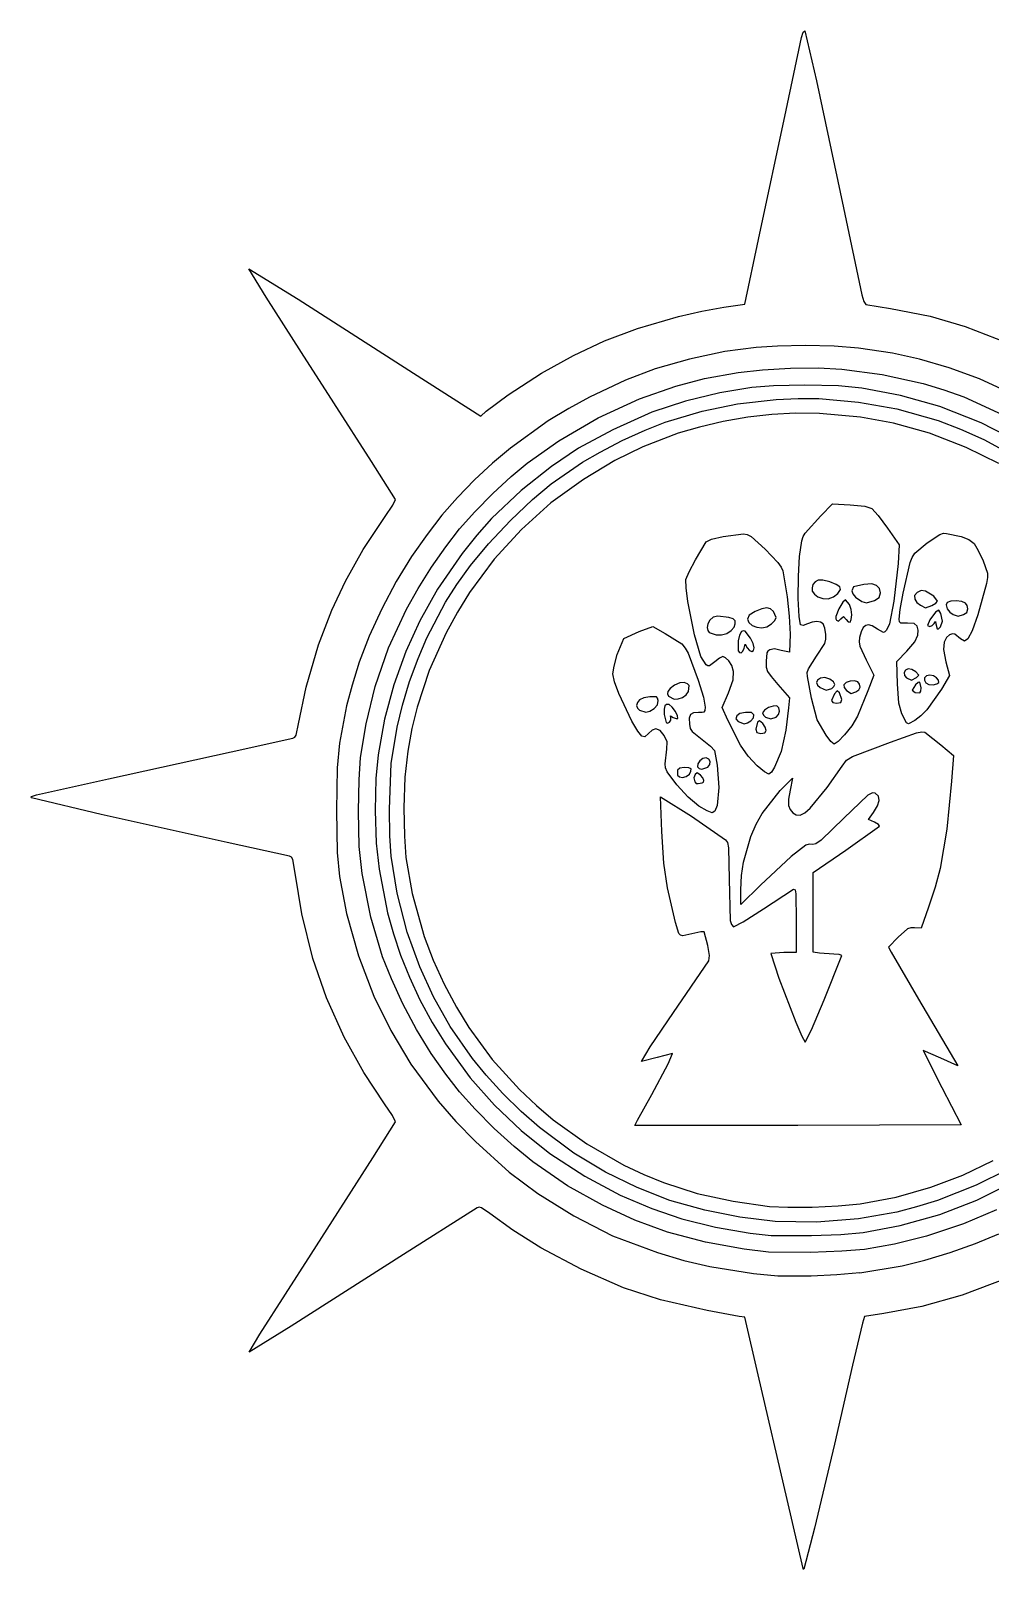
# Model space of a CAD drawing. Extents: x 321 to 564, y 119 to 361.
# Drawn here: x 320.6 to 471.6, y 118.8 to 361 of the extents above; entities that cross this region are included whole.
import ezdxf

# ---------------------------------------------------------------- set-up
doc = ezdxf.new("R2010")
doc.units = 0

msp = doc.modelspace()

# ---------------------------------------------------------------- linework, layer by layer
at = {"layer": 'Calque 1'}
for p, q in [((442.153366, 360.730797), (442.37676, 360.951)), ((442.37676, 360.951), (444.21228, 353.05826)), ((439.4449, 348.42807), (441.89599, 359.89267)), ((441.89599, 359.89267), (442.153366, 360.730797)), ((444.21228, 353.05826), (448.46192, 333.08226)), ((435.1309, 328.07257), (439.4449, 348.42807)), ((448.46192, 333.08226), (451.38321, 319.37186)), ((432.9864, 317.90357), (435.1309, 328.07257)), ((357.61799, 319.04286), (354.91456, 323.49333)), ((354.91456, 323.49333), (362.64795, 318.71889)), ((363.21384, 310.32799), (357.61799, 319.04286)), ((362.64795, 318.71889), (380.84185, 307.07029)), ((426.216375, 316.812046), (429.67911, 317.43068)), ((429.67911, 317.43068), (432.9864, 317.90357)), ((451.38321, 319.37186), (451.69028, 318.353136)), ((451.69028, 318.353136), (451.99609, 317.88003)), ((451.99609, 317.88003), (455.88821, 317.23591)), ((455.88821, 317.23591), (462.10592, 316.00389)), ((416.05307, 314.10441), (422.53536, 315.98876)), ((422.53536, 315.98876), (426.216375, 316.812046)), ((462.10592, 316.00389), (467.64682, 314.38018)), ((410.89369, 312.12316), (416.05307, 314.10441)), ((467.64682, 314.38018), (474.13872, 311.90423)), ((368.29456, 302.39049), (363.21384, 310.32799)), ((405.9989, 309.86362), (410.89369, 312.12316)), ((429.81134, 310.44678), (424.25509, 309.28524)), ((434.76857, 311.1064), (429.81134, 310.44678)), ((438.085081, 311.306608), (434.76857, 311.1064)), ((442.44149, 311.39298), (438.085081, 311.306608)), ((447.028955, 311.283458), (442.44149, 311.39298)), ((450.84572, 311.00046), (447.028955, 311.283458)), ((456.22197, 310.20173), (450.84572, 311.00046)), ((460.4553, 309.25898), (456.22197, 310.20173)), ((400.97182, 307.07739), (405.9989, 309.86362)), ((418.83113, 307.73159), (414.20093, 305.9737)), ((424.25509, 309.28524), (418.83113, 307.73159)), ((431.92798, 307.17836), (435.75617, 307.597728)), ((435.75617, 307.597728), (440.13006, 307.86234)), ((440.13006, 307.86234), (444.502305, 307.889699)), ((444.502305, 307.889699), (448.19985, 307.69751)), ((448.19985, 307.69751), (454.54985, 306.85959)), ((465.13322, 307.89868), (460.4553, 309.25898)), ((469.89572, 306.16457), (465.13322, 307.89868)), ((380.84185, 307.07029), (391.40365, 300.29731)), ((395.72355, 303.64501), (400.97182, 307.07739)), ((414.20093, 305.9737), (408.51238, 303.30475)), ((422.09673, 305.01931), (426.63631, 306.22305)), ((426.63631, 306.22305), (431.92798, 307.17836)), ((442.37904, 305.15259), (437.472869, 305.049188)), ((447.690169, 305.054906), (442.37904, 305.15259)), ((454.54985, 306.85959), (461.00666, 305.41605)), ((461.00666, 305.41605), (464.300389, 304.417793)), ((475.45654, 303.60042), (469.89572, 306.16457)), ((392.26239, 301.05129), (395.72355, 303.64501)), ((408.51238, 303.30475), (405.24395, 301.505585)), ((409.88681, 300.00441), (416.40819, 303.03628)), ((416.40819, 303.03628), (422.09673, 305.01931)), ((429.01758, 303.95076), (423.62783, 302.63383)), ((434.04467, 304.81209), (429.01758, 303.95076)), ((431.79576, 302.22421), (437.88117, 302.92947)), ((437.472869, 305.049188), (434.04467, 304.81209)), ((437.88117, 302.92947), (441.336465, 303.084938)), ((441.336465, 303.084938), (444.62805, 303.04866)), ((444.62805, 303.04866), (450.84576, 302.49104)), ((451.37487, 304.68867), (447.690169, 305.054906)), ((457.43216, 303.54624), (451.37487, 304.68867)), ((463.63926, 301.80865), (457.43216, 303.54624)), ((464.300389, 304.417793), (467.42509, 303.31647)), ((467.42509, 303.31647), (474.1546, 300.25157)), ((374.21838, 293.17626), (368.29456, 302.39049)), ((391.40365, 300.29731), (392.26239, 301.05129)), ((405.24395, 301.505585), (402.03009, 299.54103)), ((418.33616, 300.89708), (412.19661, 298.15987)), ((423.62783, 302.63383), (418.33616, 300.89708)), ((420.40488, 299.34064), (426.22571, 301.05171)), ((426.22571, 301.05171), (431.79576, 302.22421)), ((437.21976, 300.56498), (433.437866, 300.110529)), ((440.945821, 300.738257), (437.21976, 300.56498)), ((444.7057, 300.70404), (440.945821, 300.738257)), ((451.14083, 300.13696), (444.7057, 300.70404)), ((450.84576, 302.49104), (456.88281, 301.43735)), ((456.88281, 301.43735), (463.36511, 299.58325)), ((470.14968, 299.23952), (463.63926, 301.80865)), ((402.03009, 299.54103), (396.07697, 295.25259)), ((403.6691, 296.41382), (409.88681, 300.00441)), ((412.19661, 298.15987), (406.77265, 295.22565)), ((413.6718, 296.44669), (417.286751, 298.097924)), ((417.286751, 298.097924), (420.40488, 299.34064)), ((425.82726, 298.573621), (422.45757, 297.60065)), ((429.54684, 299.44991), (425.82726, 298.573621)), ((433.437866, 300.110529), (429.54684, 299.44991)), ((456.35488, 299.18758), (451.14083, 300.13696)), ((462.01636, 297.60439), (456.35488, 299.18758)), ((463.36511, 299.58325), (466.916561, 298.21885)), ((466.916561, 298.21885), (470.55721, 296.60284)), ((475.98112, 296.24873), (470.14968, 299.23952)), ((398.72277, 292.9006), (403.6691, 296.41382)), ((410.193488, 294.648205), (413.6718, 296.44669)), ((416.90132, 295.46898), (412.48121, 293.31261)), ((422.45757, 297.60065), (416.90132, 295.46898)), ((467.80795, 295.37898), (462.01636, 297.60439)), ((470.55721, 296.60284), (476.4629, 293.44109)), ((377.98164, 287.19785), (374.21838, 293.17626)), ((396.07697, 295.25259), (393.271004, 292.8713)), ((402.50908, 289.6525), (407.40387, 293.05147)), ((406.77265, 295.22565), (402.55925, 292.37762)), ((407.40387, 293.05147), (410.193488, 294.648205)), ((412.48121, 293.31261), (407.58642, 290.32876)), ((472.90926, 292.81611), (467.80795, 295.37898)), ((393.271004, 292.8713), (390.42594, 290.24401)), ((393.33057, 288.10571), (396.211121, 290.770444)), ((396.211121, 290.770444), (398.72277, 292.9006)), ((402.55925, 292.37762), (397.7767, 288.61237)), ((390.42594, 290.24401), (387.732533, 287.460806)), ((397.7767, 288.61237), (393.10401, 284.16232)), ((399.544319, 287.151165), (402.50908, 289.6525)), ((407.58642, 290.32876), (402.45784, 286.6228)), ((376.35121, 284.50582), (377.555893, 286.268437)), ((377.555893, 286.268437), (377.98164, 287.19785)), ((387.732533, 287.460806), (385.29117, 284.70467)), ((390.492619, 285.216523), (393.33057, 288.10571)), ((396.06118, 283.86989), (399.544319, 287.151165)), ((402.45784, 286.6228), (397.81467, 282.43368)), ((444.92396, 284.59251), (446.7447, 286.50594)), ((446.7447, 286.50594), (449.52283, 286.35259)), ((449.52283, 286.35259), (451.818429, 286.129379)), ((451.818429, 286.129379), (452.96241, 285.73945)), ((372.90747, 279.31658), (376.35121, 284.50582)), ((385.29117, 284.70467), (382.958184, 281.671545)), ((388.08336, 282.54674), (390.492619, 285.216523)), ((393.10401, 284.16232), (390.81002, 281.560089)), ((392.609071, 280.202849), (396.06118, 283.86989)), ((442.476, 281.85964), (444.92396, 284.59251)), ((452.96241, 285.73945), (453.959175, 284.644153)), ((453.959175, 284.644153), (455.42679, 282.65646)), ((382.958184, 281.671545), (380.52535, 278.22238)), ((385.913053, 279.746803), (388.08336, 282.54674)), ((390.81002, 281.560089), (388.48429, 278.65539)), ((397.81467, 282.43368), (393.49734, 277.76729)), ((426.87226, 280.48735), (427.71524, 280.929182)), ((427.71524, 280.929182), (429.53793, 281.34724)), ((429.53793, 281.34724), (432.76832, 281.75306)), ((432.76832, 281.75306), (433.325618, 281.668717)), ((433.325618, 281.668717), (433.953371, 281.326437)), ((433.953371, 281.326437), (436.17361, 279.33257)), ((441.916156, 280.648578), (442.151518, 281.332312)), ((442.151518, 281.332312), (442.476, 281.85964)), ((455.42679, 282.65646), (457.22972, 280.03326)), ((461.67621, 280.33078), (463.65279, 281.657587)), ((463.65279, 281.657587), (464.222465, 281.853392)), ((464.222465, 281.853392), (464.72106, 281.8406)), ((464.72106, 281.8406), (466.9853, 281.33806)), ((466.9853, 281.33806), (468.232226, 280.88728)), ((370.13517, 274.31946), (372.90747, 279.31658)), ((383.64961, 276.5447), (385.913053, 279.746803)), ((388.48429, 278.65539), (384.6157, 273.07703)), ((389.79417, 276.80595), (392.609071, 280.202849)), ((425.18022, 277.67239), (426.87226, 280.48735)), ((436.17361, 279.33257), (438.166595, 277.242789)), ((441.56524, 278.22268), (441.916156, 280.648578)), ((457.22972, 280.03326), (457.06332, 277.12284)), ((459.29694, 278.067374), (459.716066, 278.710559)), ((459.716066, 278.710559), (461.67621, 280.33078)), ((468.232226, 280.88728), (469.03603, 280.2415)), ((469.03603, 280.2415), (469.699724, 279.138573)), ((469.699724, 279.138573), (470.45914, 277.52242)), ((380.52535, 278.22238), (378.106489, 274.262008)), ((381.533728, 273.158109), (383.64961, 276.5447)), ((387.647503, 273.776954), (389.79417, 276.80595)), ((393.49734, 277.76729), (389.62621, 272.53965)), ((424.180971, 275.788392), (425.18022, 277.67239)), ((438.166595, 277.242789), (438.67239, 276.531378)), ((438.67239, 276.531378), (438.91872, 275.95913)), ((441.390145, 275.109203), (441.56524, 278.22268)), ((457.06332, 277.12284), (456.38736, 271.16972)), ((457.85256, 272.44632), (458.99439, 277.23871)), ((458.99439, 277.23871), (459.29694, 278.067374)), ((470.45914, 277.52242), (471.126448, 275.596621)), ((367.99563, 269.766), (370.13517, 274.31946)), ((378.106489, 274.262008), (375.8153, 269.97903)), ((385.87729, 271.02635), (387.647503, 273.776954)), ((423.67922, 274.57407), (424.180971, 275.788392)), ((423.707725, 273.253516), (423.67922, 274.57407)), ((438.91872, 275.95913), (439.62143, 271.83119)), ((441.36736, 271.58012), (441.390145, 275.109203)), ((443.68706, 273.78761), (443.538546, 273.266663)), ((444.041154, 274.205608), (443.68706, 273.78761)), ((444.50075, 274.47857), (444.041154, 274.205608)), ((445.259483, 274.471864), (444.50075, 274.47857)), ((446.33275, 274.21741), (445.259483, 274.471864)), ((447.335663, 273.80861), (446.33275, 274.21741)), ((447.92522, 273.43083), (447.335663, 273.80861)), ((451.70636, 273.80926), (450.05271, 273.41909)), ((452.925579, 273.906051), (451.70636, 273.80926)), ((453.69002, 273.65482), (452.925579, 273.906051)), ((454.138605, 273.170519), (453.69002, 273.65482)), ((470.99067, 273.95055), (469.63906, 269.03272)), ((471.137546, 274.882412), (470.99067, 273.95055)), ((471.126448, 275.596621), (471.137546, 274.882412)), ((379.71819, 269.91464), (381.533728, 273.158109)), ((384.6157, 273.07703), (381.80581, 268.04995)), ((389.62621, 272.53965), (387.726932, 269.457605)), ((423.98337, 271.11412), (423.707725, 273.253516)), ((439.62143, 271.83119), (439.953251, 268.799229)), ((441.50852, 268.737741), (441.36736, 271.58012)), ((443.538546, 273.266663), (443.57322, 272.74612)), ((443.57322, 272.74612), (443.898224, 272.261704)), ((443.898224, 272.261704), (444.44777, 271.82759)), ((444.44777, 271.82759), (445.216876, 271.573695)), ((445.216876, 271.573695), (446.08325, 271.55515)), ((446.08325, 271.55515), (446.921618, 271.837264)), ((446.921618, 271.837264), (447.61486, 272.37806)), ((447.61486, 272.37806), (448.027586, 273.002046)), ((447.61486, 272.37806), (447.61486, 272.37806)), ((448.027586, 273.002046), (447.92522, 273.43083)), ((448.79128, 271.37059), (448.35926, 271.036157)), ((449.45278, 270.61963), (448.79128, 271.37059)), ((450.05271, 273.41909), (449.78741, 272.78769)), ((449.78741, 272.78769), (449.962284, 272.298474)), ((449.962284, 272.298474), (450.38273, 271.77865)), ((450.38273, 271.77865), (451.37491, 271.09196)), ((452.11102, 270.92599), (453.36779, 271.28848)), ((453.36779, 271.28848), (454.111778, 271.750878)), ((453.36779, 271.28848), (453.36779, 271.28848)), ((454.111778, 271.750878), (454.28533, 272.473)), ((454.28533, 272.473), (454.138605, 273.170519)), ((457.386286, 269.858297), (457.85256, 272.44632)), ((460.08113, 272.52555), (459.681289, 272.03624)), ((459.681289, 272.03624), (459.69382, 271.48291)), ((459.69382, 271.48291), (460.032214, 270.960162)), ((460.688724, 272.841304), (460.08113, 272.52555)), ((461.40233, 272.72685), (460.688724, 272.841304)), ((462.71664, 271.93955), (461.40233, 272.72685)), ((463.28113, 271.14587), (462.71664, 271.93955)), ((365.88372, 264.31207), (367.99563, 269.766)), ((375.8153, 269.97903), (373.870011, 265.659088)), ((376.90522, 263.81559), (379.71819, 269.91464)), ((382.93554, 265.42195), (385.87729, 271.02635)), ((387.726932, 269.457605), (385.93933, 266.2066)), ((425.04067, 265.87806), (423.98337, 271.11412)), ((433.645489, 268.943567), (433.38325, 268.34731)), ((434.58095, 269.52949), (433.645489, 268.943567)), ((435.614645, 269.94045), (434.58095, 269.52949)), ((436.41803, 270.11138), (435.614645, 269.94045)), ((436.991799, 269.941789), (436.41803, 270.11138)), ((437.46929, 269.52334), (436.991799, 269.941789)), ((437.88116, 268.58466), (437.46929, 269.52334)), ((439.953251, 268.799229), (440.10559, 265.96814)), ((447.76917, 269.97943), (447.294008, 268.731347)), ((448.35926, 271.036157), (447.76917, 269.97943)), ((449.684805, 269.880364), (449.45278, 270.61963)), ((449.78351, 269.00249), (449.684805, 269.880364)), ((449.713865, 268.268019), (449.78351, 269.00246)), ((449.78351, 269.00246), (449.78351, 269.00249)), ((451.37491, 271.09196), (452.11102, 270.92599)), ((456.38736, 271.16972), (455.74112, 267.59784)), ((457.24237, 268.34528), (457.386286, 269.858297)), ((460.032214, 270.960162), (460.58732, 270.51774)), ((460.58732, 270.51774), (461.3714, 270.12194)), ((461.3714, 270.12194), (462.36359, 270.49472)), ((462.98273, 269.41929), (462.06342, 268.20688)), ((462.36359, 270.49472), (463.011604, 270.844137)), ((462.36359, 270.49472), (462.36359, 270.49472)), ((463.49605, 269.758992), (462.98273, 269.41929)), ((463.011604, 270.844137), (463.28113, 271.14587)), ((463.80357, 269.203), (463.49605, 269.758992)), ((464.07488, 268.02802), (463.80357, 269.203)), ((464.81371, 270.95601), (464.646401, 270.572446)), ((464.646401, 270.572446), (464.82071, 269.9785)), ((465.3513, 271.155935), (464.81371, 270.95601)), ((464.82071, 269.9785), (465.213859, 269.430294)), ((465.213859, 269.430294), (465.72634, 269.06205)), ((466.22093, 271.21381), (465.3513, 271.155935)), ((465.72634, 269.06205), (466.50502, 268.8052)), ((467.107351, 271.095845), (466.22093, 271.21381)), ((466.50502, 268.8052), (467.36491, 269.04646)), ((467.68532, 270.87309), (467.107351, 271.095845)), ((467.36491, 269.04646), (467.36495, 269.04646)), ((467.36495, 269.04646), (467.880004, 269.395526)), ((467.938376, 270.476361), (467.68532, 270.87309)), ((467.880004, 269.395526), (468.04363, 269.94011)), ((468.04363, 269.94011), (467.938376, 270.476361)), ((469.63906, 269.03272), (468.72892, 266.502341)), ((381.80581, 268.04995), (379.59121, 263.23216)), ((413.90772, 265.27925), (416.34418, 266.38431)), ((416.34418, 266.38431), (418.47543, 267.16213)), ((418.47543, 267.16213), (420.43925, 266.08977)), ((427.154236, 267.612694), (427.03325, 267.02541)), ((427.03325, 267.02541), (427.123615, 266.555013)), ((427.123615, 266.555013), (427.34088, 266.24831)), ((427.44512, 268.20042), (427.154236, 267.612694)), ((427.969141, 268.646979), (427.44512, 268.20042)), ((428.73497, 268.78846), (427.969141, 268.646979)), ((430.4625, 268.61855), (428.73497, 268.78846)), ((430.11729, 266.09386), (430.802397, 266.545809)), ((431.105007, 268.387775), (430.4625, 268.61855)), ((430.802397, 266.545809), (431.27692, 267.08799)), ((431.45677, 268.07153), (431.105007, 268.387775)), ((431.27692, 267.08799), (431.463633, 267.627059)), ((431.27692, 267.08799), (431.27692, 267.08799)), ((431.463633, 267.627059), (431.45677, 268.07153)), ((432.728351, 266.50804), (432.4129, 266.37042)), ((433.02809, 266.45822), (432.728351, 266.50804)), ((433.87813, 265.34888), (433.02809, 266.45822)), ((433.38325, 268.34731), (433.573065, 267.800652)), ((433.573065, 267.800652), (434.11085, 267.35229)), ((434.11085, 267.35229), (434.865965, 267.070404)), ((434.865965, 267.070404), (435.65972, 266.94697)), ((435.65972, 266.94697), (436.44894, 267.110595)), ((436.44894, 267.110595), (437.18107, 267.5852)), ((437.18107, 267.5852), (437.675509, 268.14643)), ((437.18107, 267.5852), (437.18107, 267.5852)), ((437.675509, 268.14643), (437.88116, 268.58466)), ((441.7386, 267.47028), (441.50852, 268.737741)), ((442.13728, 267.345179), (441.7386, 267.47028)), ((442.79693, 267.58847), (442.13728, 267.345179)), ((443.546921, 267.873599), (442.79693, 267.58847)), ((444.26491, 267.99309), (443.546921, 267.873599)), ((444.856439, 267.873101), (444.26491, 267.99309)), ((445.30237, 267.58233), (444.856439, 267.873101)), ((445.566078, 266.923735), (445.30237, 267.58233)), ((445.71943, 265.91942), (445.566078, 266.923735)), ((447.294008, 268.731347), (447.277427, 268.390443)), ((447.277427, 268.390443), (447.39405, 268.17013)), ((447.39405, 268.17013), (447.721305, 268.039196)), ((447.721305, 268.039196), (448.0884, 268.38005)), ((448.0884, 268.38005), (448.474351, 268.753301)), ((448.474351, 268.753301), (448.88245, 268.30945)), ((448.88245, 268.30945), (449.24583, 267.93876)), ((449.24583, 267.93876), (449.54093, 267.87356)), ((449.54093, 267.87356), (449.713865, 268.268019)), ((451.5834, 267.00253), (451.249485, 266.349011)), ((451.993158, 267.329538), (451.5834, 267.00253)), ((452.41283, 267.46555), (451.993158, 267.329538)), ((453.010173, 267.264442), (452.41283, 267.46555)), ((453.84708, 266.78093), (453.010173, 267.264442)), ((454.765978, 266.260316), (453.84708, 266.78093)), ((455.22952, 266.5825), (454.997682, 266.324238)), ((455.74112, 267.59784), (455.22952, 266.5825)), ((457.317018, 267.928319), (457.24237, 268.34528)), ((457.490124, 267.715176), (457.317018, 267.928319)), ((458.56485, 267.68379), (457.490124, 267.715176)), ((459.618711, 267.652222), (458.56485, 267.68379)), ((460.08392, 267.24243), (459.618711, 267.652222)), ((460.235409, 266.611034), (460.08392, 267.24243)), ((460.20335, 265.83353), (460.235409, 266.611034)), ((462.06342, 268.20688), (461.69363, 267.34636)), ((461.69363, 267.34636), (462.07736, 267.20093)), ((462.07736, 267.20093), (462.427589, 267.336943)), ((462.427589, 267.336943), (462.73077, 267.66395)), ((462.73077, 267.66395), (462.958896, 267.965862)), ((462.958896, 267.965862), (463.0085, 267.57575)), ((463.0085, 267.57575), (463.20772, 266.83335)), ((463.20772, 266.83335), (463.442028, 266.834105)), ((463.442028, 266.834105), (463.73689, 267.10441)), ((463.73689, 267.10441), (464.07488, 268.02801)), ((464.07488, 268.02801), (464.07488, 268.02802)), ((468.72892, 266.502341), (468.04621, 265.21889)), ((363.92878, 257.61878), (365.88372, 264.31207)), ((373.870011, 265.659088), (372.291, 261.58906)), ((381.540782, 262.130119), (382.93554, 265.42195)), ((385.93933, 266.2066), (383.26304, 260.23527)), ((412.88311, 262.75499), (413.90772, 265.27925)), ((420.43925, 266.08977), (423.02148, 264.45554)), ((423.02148, 264.45554), (423.575767, 263.786694)), ((426.03422, 262.43848), (425.04067, 265.87806)), ((427.34088, 266.24831), (428.46536, 265.88218)), ((428.46536, 265.88218), (429.287054, 265.856031)), ((429.287054, 265.856031), (430.11729, 266.09386)), ((431.91145, 264.93359), (431.89865, 263.34573)), ((432.130863, 265.836527), (431.91145, 264.93359)), ((432.4129, 266.37042), (432.130863, 265.836527)), ((432.863, 263.78099), (433.0188, 264.42283)), ((433.0188, 264.42283), (433.34263, 263.82752)), ((434.274965, 264.519984), (433.87813, 265.34888)), ((434.44059, 263.82752), (434.274965, 264.519984)), ((440.10559, 265.96814), (439.9875, 263.13558)), ((444.2365, 262.48971), (445.542936, 264.525951)), ((445.542936, 264.525951), (445.719004, 265.179477)), ((445.719004, 265.179477), (445.71943, 265.91942)), ((451.01217, 265.42799), (450.964098, 264.7644)), ((450.964098, 264.7644), (451.080775, 264.093322)), ((451.249485, 266.349011), (451.01217, 265.42799)), ((451.080775, 264.093322), (452.04929, 261.91183)), ((454.997682, 266.324238), (454.765978, 266.260316)), ((458.45053, 263.32173), (459.686228, 264.766101)), ((459.686228, 264.766101), (460.20335, 265.83353)), ((464.34853, 264.71487), (464.214515, 263.567506)), ((464.709744, 265.43308), (464.34853, 264.71487)), ((465.15987, 265.8923), (464.709744, 265.43308)), ((465.618037, 266.03234), (465.15987, 265.8923)), ((465.99858, 265.9832), (465.618037, 266.03234)), ((466.91638, 265.26599), (465.99858, 265.9832)), ((467.501436, 264.870766), (466.91638, 265.26599)), ((468.04621, 265.21889), (467.501436, 264.870766)), ((372.291, 261.58906), (371.163471, 257.962835)), ((374.80053, 257.74565), (376.90522, 263.81559)), ((379.59121, 263.23216), (377.72998, 258.01241)), ((380.20901, 258.50156), (381.540782, 262.130119)), ((412.376526, 260.954924), (412.88311, 262.75499)), ((423.575767, 263.786694), (424.04001, 262.96763)), ((424.04001, 262.96763), (425.61668, 258.73841)), ((426.85705, 261.15174), (426.03422, 262.43848)), ((428.23016, 261.61476), (427.379719, 260.997521)), ((428.993067, 262.19651), (428.23016, 261.61476)), ((429.50987, 262.43848), (428.993067, 262.19651)), ((429.926455, 262.251817), (429.50987, 262.43848)), ((430.4484, 261.80303), (429.926455, 262.251817)), ((430.91213, 261.040166), (430.4484, 261.80303)), ((431.89865, 263.34573), (432.108024, 263.079259)), ((432.108024, 263.079259), (432.38393, 263.03136)), ((432.38393, 263.03136), (432.65802, 263.296024)), ((432.65802, 263.296024), (432.86302, 263.78097)), ((432.86302, 263.78097), (432.863, 263.78099)), ((433.34263, 263.82752), (433.685173, 263.407083)), ((433.685173, 263.407083), (434.05401, 263.23221)), ((434.05401, 263.23221), (434.332204, 263.399789)), ((434.332204, 263.399789), (434.44059, 263.82752)), ((436.397979, 263.02797), (436.29366, 261.71307)), ((436.29366, 261.71307), (436.324782, 260.798045)), ((436.58167, 263.323952), (436.397979, 263.02797)), ((436.90042, 263.52003), (436.58167, 263.323952)), ((437.631777, 263.645927), (436.90042, 263.52003)), ((438.67602, 263.39378), (437.631777, 263.645927)), ((439.9875, 263.13558), (438.67602, 263.39378)), ((442.957724, 260.506224), (444.2365, 262.48971)), ((452.04929, 261.91183), (453.25494, 259.50721)), ((456.86052, 261.69148), (458.45053, 263.32173)), ((456.99549, 258.16235), (456.86052, 261.69148)), ((464.214515, 263.567506), (464.60667, 261.63445)), ((464.60667, 261.63445), (465.1627, 259.45667)), ((383.26304, 260.23527), (381.38663, 254.47991)), ((412.16821, 259.71228), (412.376526, 260.954924)), ((412.452594, 258.454372), (412.16821, 259.71228)), ((427.116375, 260.991337), (426.85705, 261.15174)), ((427.379719, 260.997521), (427.116375, 260.991337)), ((431.18878, 260.09839), (430.91213, 261.040166)), ((431.107314, 258.78003), (431.18878, 260.09839)), ((436.324782, 260.798045), (436.531384, 260.107967)), ((436.531384, 260.107967), (437.083321, 259.309519)), ((437.083321, 259.309519), (438.15045, 258.06938)), ((442.792195, 259.916926), (442.957724, 260.506224)), ((442.82098, 259.32397), (442.792195, 259.916926)), ((443.45084, 255.91515), (442.82098, 259.32397)), ((445.523855, 259.165247), (444.85595, 259.03032)), ((446.31116, 258.88556), (445.523855, 259.165247)), ((453.25494, 259.50721), (452.33904, 257.06225)), ((458.259406, 260.32685), (458.02954, 259.94238)), ((458.02954, 259.94238), (458.100482, 259.478714)), ((458.100482, 259.478714), (458.40814, 259.08248)), ((458.67498, 260.53273), (458.259406, 260.32685)), ((459.24991, 260.42923), (458.67498, 260.53273)), ((459.18009, 258.73426), (459.98942, 259.13131)), ((459.86291, 260.06989), (459.24991, 260.42923)), ((460.350309, 259.547485), (459.86291, 260.06989)), ((459.98942, 259.13131), (460.350309, 259.547485)), ((459.98942, 259.13131), (459.98942, 259.13131)), ((461.25885, 259.12777), (461.249439, 258.725535)), ((461.558517, 259.410439), (461.25885, 259.12777)), ((462.06331, 259.52801), (461.558517, 259.410439)), ((462.64858, 259.402409), (462.06331, 259.52801)), ((463.14175, 259.10043), (462.64858, 259.402409)), ((465.1627, 259.45667), (463.89119, 257.3437)), ((362.70774, 251.85738), (363.92878, 257.61878)), ((371.163471, 257.962835), (370.30364, 254.7099)), ((373.3645, 251.85508), (374.80053, 257.74565)), ((377.72998, 258.01241), (376.26473, 252.58845)), ((379.101955, 254.798014), (380.20901, 258.50156)), ((413.12997, 256.61763), (412.452594, 258.454372)), ((420.83729, 256.97561), (420.806821, 256.57335)), ((421.219199, 257.440646), (420.83729, 256.97561)), ((421.90836, 257.96182), (421.219199, 257.440646)), ((422.742482, 258.336241), (421.90836, 257.96182)), ((423.44042, 258.36633), (422.742482, 258.336241)), ((423.91841, 258.157884), (423.44042, 258.36633)), ((423.73136, 256.446334), (424.10177, 256.96221)), ((424.19123, 257.87668), (423.91841, 258.157884)), ((424.10173, 256.96221), (424.19123, 257.87668)), ((424.10177, 256.96221), (424.10173, 256.96221)), ((425.61668, 258.73841), (426.466229, 256.053567)), ((429.41454, 254.44819), (430.37337, 256.7387)), ((430.37337, 256.7387), (431.107314, 258.78003)), ((438.15045, 258.06938), (440.00724, 255.95619)), ((444.41469, 258.715428), (444.23116, 258.3581)), ((444.23116, 258.3581), (444.403897, 257.963408)), ((444.403897, 257.963408), (444.8192, 257.55868)), ((444.85595, 259.03032), (444.41469, 258.715428)), ((444.8192, 257.55868), (445.76264, 257.1468)), ((445.76264, 257.1468), (446.62981, 257.42069)), ((446.897644, 258.470421), (446.31116, 258.88556)), ((446.62981, 257.42069), (446.991246, 257.725979)), ((446.62981, 257.42069), (446.62981, 257.42069)), ((447.14158, 258.07536), (446.897644, 258.470421)), ((446.991246, 257.725979), (447.14158, 258.07536)), ((447.477831, 257.065384), (447.05105, 256.59697)), ((447.8448, 256.73756), (447.477831, 257.065384)), ((448.19991, 255.68512), (447.8448, 256.73756)), ((448.888351, 258.351512), (448.53479, 258.00669)), ((448.53479, 258.00669), (448.58381, 257.57315)), ((448.58381, 257.57315), (448.97885, 257.10559)), ((449.51579, 258.60047), (448.888351, 258.351512)), ((448.97885, 257.10559), (449.66721, 256.61764)), ((450.221459, 258.647026), (449.51579, 258.60047)), ((449.66721, 256.61764), (450.43165, 256.87567)), ((450.72429, 258.46073), (450.221459, 258.647026)), ((450.43165, 256.87567), (450.92108, 257.202101)), ((450.43165, 256.87567), (450.43165, 256.87567)), ((452.33904, 257.06225), (450.69425, 253.07785)), ((450.99693, 258.086604), (450.72429, 258.46073)), ((450.92108, 257.202101), (451.11033, 257.63702)), ((451.11033, 257.63702), (450.99693, 258.086604)), ((457.213948, 255.102909), (456.99549, 258.16235)), ((458.40814, 259.08248), (459.18009, 258.73426)), ((459.81877, 257.97735), (459.31238, 257.13685)), ((459.31238, 257.13685), (459.7754, 256.80163)), ((459.7754, 256.80163), (460.50301, 256.74503)), ((460.225448, 258.369665), (459.81877, 257.97735)), ((460.49216, 258.4357), (460.225448, 258.369665)), ((460.71337, 257.53855), (460.49216, 258.4357)), ((460.50301, 256.74503), (460.673943, 257.00401)), ((460.673943, 257.00401), (460.71337, 257.5386)), ((460.71337, 257.5386), (460.71337, 257.53855)), ((461.249439, 258.725535), (461.44306, 258.32051)), ((461.44306, 258.32051), (461.90704, 258.047548)), ((463.89119, 257.3437), (461.61983, 254.08894)), ((461.90704, 258.047548), (462.57676, 257.99315)), ((462.57676, 257.99315), (463.167757, 258.137531)), ((463.414852, 258.710311), (463.14175, 259.10043)), ((463.167757, 258.137531), (463.47101, 258.37282)), ((463.47101, 258.37282), (463.414852, 258.710311)), ((463.47101, 258.37282), (463.47101, 258.37282)), ((370.30364, 254.7099), (369.16352, 248.81237)), ((378.24747, 251.32591), (379.101955, 254.798014)), ((381.38663, 254.47991), (380.577469, 251.144117)), ((415.20243, 252.26961), (413.12997, 256.61763)), ((416.056782, 255.195042), (415.92077, 254.73768)), ((415.92077, 254.73768), (416.056782, 254.322986)), ((416.38379, 255.62761), (416.056782, 255.195042)), ((416.056782, 254.322986), (416.38379, 253.99299)), ((417.060542, 255.946825), (416.38379, 255.62761)), ((418.03743, 256.13164), (417.060542, 255.946825)), ((418.010757, 253.874195), (418.67782, 254.26707)), ((419.063226, 256.104014), (418.03743, 256.13164)), ((418.67782, 254.26707), (419.206736, 254.858555)), ((418.67782, 254.26707), (418.67782, 254.26707)), ((419.235163, 255.906127), (419.063226, 256.104014)), ((419.206736, 254.858555), (419.30882, 255.52384)), ((419.30882, 255.52384), (419.235163, 255.906127)), ((420.36446, 254.70834), (420.247274, 254.164959)), ((420.654294, 254.899047), (420.36446, 254.70834)), ((421.0298, 254.88052), (420.654294, 254.899047)), ((420.806821, 256.57335), (420.96254, 256.2031)), ((420.96254, 256.2031), (421.827, 255.75999)), ((421.503964, 254.493819), (421.0298, 254.88052)), ((422.03101, 253.79931), (421.503964, 254.493819)), ((421.827, 255.75999), (422.451614, 255.797647)), ((422.451614, 255.797647), (423.14435, 256.02255)), ((423.14435, 256.02255), (423.73136, 256.446334)), ((426.466229, 256.053567), (426.71481, 254.50508)), ((426.71481, 254.50508), (426.650751, 253.984439)), ((430.29587, 252.41445), (429.41454, 254.44819)), ((436.66649, 254.41051), (436.029457, 253.992747)), ((437.427167, 254.666835), (436.66649, 254.41051)), ((437.98941, 254.67911), (437.427167, 254.666835)), ((438.286682, 254.371024), (437.98941, 254.67911)), ((438.41033, 253.85713), (438.286682, 254.371024)), ((439.85333, 254.36869), (439.43061, 250.84292)), ((440.00724, 255.95619), (439.85333, 254.36869)), ((444.36319, 252.47557), (443.45084, 255.91515)), ((447.05105, 256.59697), (446.61241, 255.54453)), ((446.61241, 255.54453), (446.801745, 255.219991)), ((446.801745, 255.219991), (447.40616, 255.11833)), ((447.40616, 255.11833), (448.041134, 255.231707)), ((448.041134, 255.231707), (448.19991, 255.68512)), ((448.19991, 255.68512), (448.19991, 255.68512)), ((457.67947, 253.43333), (457.213948, 255.102909)), ((362.340526, 250.093472), (362.70774, 251.85738)), ((372.49027, 246.56341), (373.3645, 251.85508)), ((376.26473, 252.58845), (375.26875, 246.96028)), ((416.121569, 250.707491), (415.20243, 252.26961)), ((416.38379, 253.99299), (417.40644, 253.71526)), ((417.40644, 253.71526), (418.010757, 253.874195)), ((420.247274, 254.164959), (420.28686, 253.33555)), ((420.28686, 253.33555), (420.58423, 252.06593)), ((420.58423, 252.06593), (420.792064, 251.984891)), ((420.792064, 251.984891), (421.088, 252.12613)), ((421.088, 252.12613), (421.295044, 252.454328)), ((421.29064, 252.82671), (421.261748, 253.097262)), ((421.261748, 253.097262), (421.69121, 252.88351)), ((421.29067, 252.82664), (421.29064, 252.82671)), ((421.295044, 252.454328), (421.29067, 252.82664)), ((421.69121, 252.88351), (422.134788, 252.689762)), ((422.378585, 253.102752), (422.03101, 253.79931)), ((422.134788, 252.689762), (422.42121, 252.7111)), ((422.42121, 252.7111), (422.378585, 253.102752)), ((424.40297, 253.32905), (424.189332, 252.740477)), ((424.189332, 252.740477), (424.2338, 251.79138)), ((424.899075, 253.613376), (424.40297, 253.32905)), ((425.69014, 253.65738), (424.899075, 253.613376)), ((426.223206, 253.630726), (425.69014, 253.65738)), ((426.515146, 253.716366), (426.223206, 253.630726)), ((426.650751, 253.984439), (426.515146, 253.716366)), ((432.27879, 248.49454), (430.29587, 252.41445)), ((431.6904, 253.09642), (431.560294, 252.637377)), ((431.560294, 252.637377), (431.91246, 252.23652)), ((432.189557, 253.472974), (431.6904, 253.09642)), ((431.91246, 252.23652), (432.87534, 251.85515)), ((433.08188, 253.65641), (432.189557, 253.472974)), ((432.87534, 251.85515), (433.369656, 251.998486)), ((433.985296, 253.624356), (433.08188, 253.65641)), ((433.369656, 251.998486), (433.92722, 252.3431)), ((433.92722, 252.3431), (434.333319, 252.822317)), ((433.92722, 252.3431), (433.92722, 252.3431)), ((434.35583, 253.28448), (433.985296, 253.624356)), ((434.333319, 252.822317), (434.35583, 253.28448)), ((434.98017, 252.11973), (434.71021, 251.03935)), ((435.29249, 252.332776), (434.98017, 252.11973)), ((435.76987, 251.89198), (435.29249, 252.332776)), ((436.029457, 253.992747), (435.7645, 253.59237)), ((435.7645, 253.59237), (435.900512, 253.239115)), ((436.139799, 251.31696), (435.76987, 251.89198)), ((435.900512, 253.239115), (436.22752, 252.93467)), ((436.22752, 252.93467), (437.03866, 252.65694)), ((437.03866, 252.65694), (437.89856, 252.92279)), ((437.89856, 252.92279), (438.265497, 253.306076)), ((437.89856, 252.92279), (437.89856, 252.92279)), ((438.265497, 253.306076), (438.41033, 253.85713)), ((445.74413, 250.0692), (444.36319, 252.47557)), ((450.69425, 253.07785), (449.795785, 251.5708)), ((458.41766, 252.04426), (457.67947, 253.43333)), ((458.72994, 251.85512), (458.41766, 252.04428)), ((458.41766, 252.04428), (458.41766, 252.04426)), ((459.73652, 252.40113), (458.72994, 251.85512)), ((460.654171, 253.122155), (459.73652, 252.40113)), ((461.61983, 254.08894), (460.654171, 253.122155)), ((352.15617, 247.4771), (361.8328, 249.59918)), ((361.8328, 249.59918), (362.126001, 249.743823)), ((362.126001, 249.743823), (362.340526, 250.093472)), ((377.3021, 245.63737), (378.24747, 251.32591)), ((380.577469, 251.144117), (379.90738, 247.55493)), ((416.76536, 249.89937), (416.121569, 250.707491)), ((417.236664, 249.829125), (416.76536, 249.89937)), ((417.77675, 250.34478), (417.236664, 249.829125)), ((418.361292, 250.862691), (417.77675, 250.34478)), ((418.97936, 251.06138), (418.361292, 250.862691)), ((419.61807, 250.824563), (418.97936, 251.06138)), ((420.25627, 250.05076), (419.61807, 250.824563)), ((420.74236, 249.011746), (420.25627, 250.05076)), ((424.2338, 251.79138), (424.378413, 251.145955)), ((424.378413, 251.145955), (424.669504, 250.638177)), ((424.669504, 250.638177), (426.24223, 249.37156)), ((434.71021, 251.03935), (434.849629, 250.478606)), ((434.849629, 250.478606), (435.49991, 250.35584)), ((435.49991, 250.35584), (436.112316, 250.459966)), ((436.112316, 250.459966), (436.29366, 250.8116)), ((436.29366, 250.8116), (436.139799, 251.31696)), ((436.29366, 250.8116), (436.29366, 250.8116)), ((439.43061, 250.84292), (438.6864, 247.5229)), ((446.51534, 249.088174), (445.74413, 250.0692)), ((445.74413, 250.0692), (445.74413, 250.0692)), ((448.65921, 250.10926), (447.640881, 249.099942)), ((449.795785, 251.5708), (448.65921, 250.10926)), ((455.86796, 248.99642), (459.966121, 250.453505)), ((459.966121, 250.453505), (460.829178, 250.622658)), ((460.829178, 250.622658), (461.27444, 250.52426)), ((461.27444, 250.52426), (463.80137, 248.53845)), ((332.84157, 243.21154), (352.15617, 247.4771)), ((369.16352, 248.81237), (368.789435, 244.949639)), ((379.90738, 247.55493), (379.457506, 243.483165)), ((420.43021, 245.58873), (420.66799, 247.86795)), ((420.66799, 247.86795), (420.74236, 249.011746)), ((426.24223, 249.37156), (427.578395, 248.333029)), ((427.578395, 248.333029), (428.21172, 247.65176)), ((428.21172, 247.65176), (428.6097, 245.37283)), ((433.495844, 246.761475), (432.27879, 248.49454)), ((438.6864, 247.5229), (437.64383, 245.0294)), ((447.02672, 248.68014), (446.51534, 249.088174)), ((447.640881, 249.099942), (447.02672, 248.68014)), ((449.91979, 246.71799), (455.86796, 248.99642)), ((463.80137, 248.53845), (465.81167, 246.87529)), ((368.789435, 244.949639), (368.70596, 238.22907)), ((372.258131, 243.052096), (372.49027, 246.56341)), ((375.26875, 246.96028), (374.912419, 243.236791)), ((377.02918, 238.41705), (377.3021, 245.63737)), ((420.481053, 244.930156), (420.43021, 245.58873)), ((420.72646, 244.293896), (420.481053, 244.930156)), ((422.722837, 244.870276), (422.36645, 244.57908)), ((422.36645, 244.57908), (422.36645, 243.78533)), ((423.43747, 244.97596), (422.722837, 244.870276)), ((424.126529, 244.910905), (423.43747, 244.97596)), ((424.49308, 244.7545), (424.126529, 244.910905)), ((424.471996, 244.429978), (424.49308, 244.7545)), ((425.568586, 245.561331), (425.53767, 245.11811)), ((425.53767, 245.11811), (425.79091, 244.830854)), ((425.8621, 246.0558), (425.568586, 245.561331)), ((425.79091, 244.830854), (426.18065, 244.71138)), ((426.360397, 246.407938), (425.8621, 246.0558)), ((426.18065, 244.71138), (427.14376, 245.05959)), ((426.88367, 246.50896), (426.360397, 246.407938)), ((427.294469, 246.303715), (426.88367, 246.50896)), ((427.14376, 245.05959), (427.451412, 245.455827)), ((427.14376, 245.05959), (427.14376, 245.05959)), ((427.52235, 245.91949), (427.294469, 246.303715)), ((427.451412, 245.455827), (427.52235, 245.91949)), ((428.6097, 245.37283), (428.88011, 241.85198)), ((434.88983, 245.26301), (433.495844, 246.761475)), ((436.055379, 244.312849), (434.88983, 245.26301)), ((434.88983, 245.26301), (434.88983, 245.26301)), ((437.64383, 245.0294), (437.143779, 244.244224)), ((445.90256, 241.85452), (448.25144, 245.22392)), ((448.25144, 245.22392), (448.969594, 246.136105)), ((448.969594, 246.136105), (449.91979, 246.71799)), ((465.81167, 246.87529), (465.48517, 242.82126)), ((321.48637, 240.67925), (332.84157, 243.21154)), ((372.17045, 238.09674), (372.258131, 243.052096)), ((374.912419, 243.236791), (374.81522, 238.22904)), ((379.457506, 243.483165), (379.32267, 238.62591)), ((422.26573, 242.24055), (420.72646, 244.293896)), ((424.051111, 240.317527), (422.26573, 242.24055)), ((422.36645, 243.78533), (422.666359, 243.50504)), ((422.666359, 243.50504), (423.1735, 243.38846)), ((423.1735, 243.38846), (423.755292, 243.552914)), ((423.755292, 243.552914), (424.2291, 243.96075)), ((424.2291, 243.96075), (424.471996, 244.429978)), ((424.2291, 243.96075), (424.2291, 243.96075)), ((425.16908, 243.90711), (424.92065, 243.34395)), ((424.92065, 243.34395), (425.08303, 242.73344)), ((425.08303, 242.73344), (425.312542, 242.467966)), ((425.467352, 244.135909), (425.16908, 243.90711)), ((425.312542, 242.467966), (425.63384, 242.44721)), ((425.95878, 243.79995), (425.467352, 244.135909)), ((425.63384, 242.44721), (426.26116, 242.59471)), ((426.343914, 243.346878), (425.95878, 243.79995)), ((426.26116, 242.59471), (426.432734, 242.699246)), ((426.26116, 242.59471), (426.26116, 242.59471)), ((426.5041, 242.95058), (426.343914, 243.346878)), ((426.432734, 242.699246), (426.5041, 242.95058)), ((436.73798, 243.91765), (436.055379, 244.312849)), ((437.143779, 244.244224), (436.73798, 243.91765)), ((438.54683, 241.35032), (440.43698, 243.30143)), ((440.43698, 243.30143), (440.111, 241.44315)), ((465.48517, 242.82126), (464.73909, 235.30015)), ((320.597832, 240.316973), (320.696784, 240.430066)), ((320.69262, 240.20948), (320.597832, 240.316973)), ((331.65092, 237.60639), (320.69262, 240.20948)), ((320.696784, 240.430066), (321.48637, 240.67925)), ((419.88523, 234.90542), (419.70863, 240.38534)), ((419.70863, 240.38534), (424.56918, 237.3214)), ((425.73546, 238.9158), (424.051111, 240.317527)), ((428.88011, 241.85198), (428.58936, 239.00771)), ((435.70924, 237.73786), (438.54683, 241.35032)), ((439.851077, 240.011909), (439.84194, 239.02229)), ((440.111, 241.44315), (439.851077, 240.011909)), ((443.24244, 238.58437), (445.90256, 241.85452)), ((452.331946, 240.6244), (448.55626, 236.99429)), ((453.031315, 241.025258), (452.331946, 240.6244)), ((453.49158, 240.92379), (453.031315, 241.025258)), ((453.999213, 240.496085), (453.49158, 240.92379)), ((453.813578, 238.943541), (454.09376, 239.81908)), ((454.09376, 239.81908), (453.999213, 240.496085)), ((351.49472, 233.19882), (331.65092, 237.60639)), ((368.70596, 238.22907), (368.811031, 231.61034)), ((372.296727, 232.569415), (372.17045, 238.09674)), ((374.81522, 238.22904), (374.9449, 233.061425)), ((377.10954, 234.244726), (377.02918, 238.41705)), ((379.32267, 238.62591), (379.410008, 234.204886)), ((424.56918, 237.3214), (429.91513, 233.62742)), ((427.018847, 238.150516), (425.73546, 238.9158)), ((425.73546, 238.9158), (425.73546, 238.9158)), ((427.82576, 237.83221), (427.018847, 238.150516)), ((428.253317, 238.106509), (427.82576, 237.83221)), ((428.58936, 239.00771), (428.253317, 238.106509)), ((434.742014, 236.045006), (435.70924, 237.73786)), ((439.84194, 239.02229), (440.106029, 238.401065)), ((440.106029, 238.401065), (440.50301, 237.85553)), ((440.50301, 237.85553), (441.039069, 237.52395)), ((441.039069, 237.52395), (441.65792, 237.49069)), ((441.65792, 237.49069), (442.396975, 237.864246)), ((442.396975, 237.864246), (443.24244, 238.58437)), ((452.41188, 236.78982), (453.22318, 237.91954)), ((453.22318, 237.91954), (453.813578, 238.943541)), ((420.233019, 229.948179), (419.88523, 234.90542)), ((433.90504, 234.14987), (434.742014, 236.045006)), ((448.55626, 236.99429), (444.961354, 233.546343)), ((448.86256, 231.98513), (454.17327, 235.74819)), ((453.36765, 236.39047), (452.41188, 236.78982)), ((453.998561, 236.037069), (453.36765, 236.39047)), ((454.17327, 235.74819), (453.998561, 236.037069)), ((464.73909, 235.30015), (463.68871, 229.07758)), ((361.32044, 231.04911), (351.49472, 233.19882)), ((372.76325, 228.30716), (372.296727, 232.569415)), ((374.9449, 233.061425), (375.396, 228.96862)), ((377.30579, 231.00871), (377.10954, 234.244726)), ((379.410008, 234.204886), (379.6398, 230.8207)), ((429.91513, 233.62742), (430.226901, 233.191244)), ((430.226901, 233.191244), (430.393659, 232.345856)), ((432.74292, 230.08744), (433.90504, 234.14987)), ((442.53474, 232.75472), (440.26241, 230.99464)), ((443.100505, 232.912019), (442.53474, 232.75472)), ((443.68484, 232.88619), (443.100505, 232.912019)), ((444.152615, 232.968413), (443.68484, 232.88619)), ((444.961354, 233.546343), (444.152615, 232.968413)), ((361.629565, 230.894193), (361.32044, 231.04911)), ((361.842955, 230.503038), (361.629565, 230.894193)), ((362.19699, 228.35216), (361.842955, 230.503038)), ((368.811031, 231.61034), (369.16346, 227.83447)), ((378.2419, 225.2102), (377.30579, 231.00871)), ((379.6398, 230.8207), (380.63495, 225.13216)), ((430.393659, 232.345856), (430.47285, 227.41423)), ((432.447763, 227.979311), (432.74292, 230.08744)), ((440.26241, 230.99464), (435.43377, 226.48139)), ((443.702, 228.465), (448.86256, 231.98513)), ((363.27359, 221.9451), (362.19699, 228.35216)), ((369.16346, 227.83447), (370.29984, 222.01364)), ((374.11273, 221.42799), (372.76325, 228.30716)), ((375.396, 228.96862), (376.74035, 222.08659)), ((420.8151, 226.05824), (420.233019, 229.948179)), ((432.325, 225.752), (432.447763, 227.979311)), ((443.702, 222.203), (443.702, 228.465)), ((463.68871, 229.07758), (462.894431, 226.159994)), ((379.81373, 219.09296), (378.2419, 225.2102)), ((422.04469, 220.56814), (420.8151, 226.05824)), ((430.47285, 227.41423), (430.64276, 220.9092)), ((435.43377, 226.48139), (432.32491, 223.44048)), ((432.32491, 223.44048), (432.325, 225.752)), ((435.8836, 222.71818), (440.63607, 225.82135)), ((440.63607, 225.82135), (440.859801, 225.751418)), ((440.859801, 225.751418), (440.986649, 225.119166)), ((462.894431, 226.159994), (461.87063, 223.01479)), ((380.63495, 225.13216), (382.5172, 218.40196)), ((440.986649, 225.119166), (441.05618, 220.92718)), ((461.87063, 223.01479), (460.68337, 219.7075)), ((364.99252, 214.93365), (363.27359, 221.9451)), ((370.29984, 222.01364), (372.16185, 215.35049)), ((375.96804, 215.21029), (374.11273, 221.42799)), ((376.74035, 222.08659), (377.653524, 218.832684)), ((422.600606, 218.874953), (422.04469, 220.56814)), ((430.64276, 220.9092), (430.871256, 220.26757)), ((431.18196, 219.91793), (432.707802, 220.67613)), ((432.707802, 220.67613), (435.8836, 222.71818)), ((441.05618, 220.92718), (441.056, 215.871)), ((443.70211, 215.94024), (443.702, 222.203)), ((377.653524, 218.832684), (378.75785, 215.472)), ((381.80558, 213.61633), (379.81373, 219.09296)), ((382.5172, 218.40196), (383.938618, 214.665812)), ((422.856421, 218.587541), (422.600606, 218.874953)), ((423.18374, 218.51762), (422.856421, 218.587541)), ((425.06742, 218.90683), (423.18374, 218.51762)), ((426.037921, 219.124585), (425.06742, 218.90683)), ((426.55519, 219.10153), (426.037921, 219.124585)), ((427.15608, 216.97516), (426.55519, 219.10153)), ((430.871256, 220.26757), (431.18196, 219.91793)), ((457.09556, 218.28464), (455.55969, 216.73257)), ((458.550702, 219.58073), (457.09556, 218.28464)), ((459.059551, 219.763385), (458.550702, 219.58073)), ((459.65741, 219.7721), (459.059551, 219.763385)), ((460.68337, 219.7075), (459.65741, 219.7721)), ((427.401716, 215.389774), (427.15608, 216.97516)), ((439.116, 215.871), (437.03441, 215.72969)), ((437.03441, 215.72969), (438.3217, 211.82709)), ((441.056, 215.871), (439.116, 215.871)), ((444.69429, 215.77624), (443.70211, 215.94024)), ((446.94325, 215.60933), (444.69429, 215.77624)), ((447.830846, 215.54094), (446.94325, 215.60933)), ((448.20002, 215.3806), (447.830846, 215.54094)), ((455.55969, 216.73257), (455.9889, 215.90258)), ((455.9889, 215.90258), (460.27117, 208.5265)), ((367.1551, 208.72799), (364.99252, 214.93365)), ((372.16185, 215.35049), (374.56743, 209.00049)), ((377.344323, 211.724404), (375.96804, 215.21029)), ((378.75785, 215.472), (380.175127, 211.974754)), ((383.95716, 208.89117), (381.80558, 213.61633)), ((383.938618, 214.665812), (385.64583, 210.86134)), ((421.7391, 206.43596), (427.30005, 214.55297)), ((427.30005, 214.55297), (427.401716, 215.389774)), ((445.44694, 208.43529), (448.20002, 215.3806)), ((379.127, 207.80195), (377.344323, 211.724404)), ((380.175127, 211.974754), (381.8407, 208.39251)), ((385.64583, 210.86134), (387.576379, 207.27148)), ((438.3217, 211.82709), (440.9986, 204.92693)), ((369.93567, 202.54413), (367.1551, 208.72799)), ((374.56743, 209.00049), (377.23309, 203.56861)), ((381.8407, 208.39251), (383.78221, 204.860946)), ((386.61755, 204.23559), (383.95716, 208.89117)), ((443.436934, 203.700252), (445.44694, 208.43529)), ((460.27117, 208.5265), (465.29024, 200.09234)), ((381.292516, 203.762925), (379.127, 207.80195)), ((387.576379, 207.27148), (389.53476, 204.05134)), ((418.073331, 201.024169), (421.7391, 206.43596)), ((377.23309, 203.56861), (380.41654, 198.27694)), ((383.58923, 199.99675), (381.292516, 203.762925)), ((383.78221, 204.860946), (385.86292, 201.48557)), ((390.08939, 199.203), (386.61755, 204.23559)), ((389.53476, 204.05134), (393.18977, 199.02426)), ((440.9986, 204.92693), (441.945855, 202.699489)), ((442.47038, 201.75193), (443.436934, 203.700252)), ((372.99495, 196.98789), (369.93567, 202.54413)), ((385.86292, 201.48557), (389.74338, 196.13252)), ((416.70038, 198.72268), (418.073331, 201.024169)), ((441.945855, 202.699489), (442.47038, 201.75193)), ((385.894642, 196.735756), (383.58923, 199.99675)), ((392.276209, 196.542064), (390.08939, 199.203)), ((393.18977, 199.02426), (397.52234, 194.28946)), ((419.19072, 199.31643), (416.70038, 198.72268)), ((421.58523, 199.99679), (419.19072, 199.31643)), ((420.91488, 198.34314), (421.58523, 199.99679)), ((463.78266, 199.21621), (460.99717, 200.44599)), ((460.99717, 200.44599), (463.93535, 194.61427)), ((466.45625, 198.0394), (463.78266, 199.21621)), ((465.29024, 200.09234), (466.45625, 198.0394)), ((376.28463, 192.05925), (372.99495, 196.98789)), ((380.41654, 198.27694), (384.72756, 192.45611)), ((388.08106, 193.91133), (385.894642, 196.735756)), ((394.88593, 193.67415), (392.276209, 196.542064)), ((418.30395, 193.51449), (420.91488, 198.34314)), ((390.540561, 191.193828), (388.08106, 193.91133)), ((389.74338, 196.13252), (393.54447, 191.8482)), ((397.52234, 194.28946), (400.175395, 191.791337)), ((463.93535, 194.61427), (466.98542, 188.7567)), ((377.523215, 190.193535), (376.28463, 192.05925)), ((384.72756, 192.45611), (387.494749, 189.279169)), ((393.54447, 191.8482), (397.77917, 187.8429)), ((397.776525, 190.861168), (394.88593, 193.67415)), ((400.175395, 191.791337), (402.82467, 189.52696)), ((416.08498, 189.4796), (418.30395, 193.51449)), ((374.43949, 183.549), (377.97064, 189.23754)), ((377.97064, 189.23754), (377.523215, 190.193535)), ((387.494749, 189.279169), (390.5565, 186.09949)), ((393.50251, 188.1899), (390.540561, 191.193828)), ((400.63865, 188.3323), (397.776525, 190.861168)), ((402.82467, 189.52696), (408.08332, 185.7403)), ((415.643, 188.619), (416.08498, 189.4796)), ((396.664132, 185.312238), (393.50251, 188.1899)), ((397.77917, 187.8429), (402.29467, 184.2558)), ((406.06261, 184.2929), (400.63865, 188.3323)), ((441.31402, 188.619), (415.643, 188.619)), ((466.98542, 188.7567), (441.31402, 188.619)), ((390.5565, 186.09949), (395.8757, 181.28579)), ((399.60368, 182.8983), (396.664132, 185.312238)), ((402.29467, 184.2558), (407.768, 180.6455)), ((411.02597, 181.2919), (406.06261, 184.2929)), ((408.08332, 185.7403), (413.90341, 182.417)), ((364.73936, 168.379), (374.43949, 183.549)), ((405.04251, 179.1607), (399.60368, 182.8983)), ((413.90341, 182.417), (417.062865, 180.939)), ((467.27464, 180.8224), (472.01246, 183.1222)), ((474.23305, 181.6648), (469.38522, 179.2353)), ((395.8757, 181.28579), (400.37362, 177.94829)), ((407.768, 180.6455), (413.32425, 177.6492)), ((416.00944, 178.8627), (411.02597, 181.2919)), ((417.062865, 180.939), (420.15413, 179.6809)), ((420.15413, 179.6809), (425.46152, 177.9342)), ((462.24756, 178.9391), (467.27464, 180.8224)), ((469.38522, 179.2353), (463.27978, 176.8551)), ((469.4924, 176.8782), (475.04865, 179.6638)), ((400.37362, 177.94829), (406.05647, 174.39359)), ((410.55354, 176.0725), (405.04251, 179.1607)), ((413.32425, 177.6492), (418.30196, 175.5594)), ((421.17789, 176.8573), (416.00944, 178.8627)), ((426.64546, 175.3028), (421.17789, 176.8573)), ((425.46152, 177.9342), (431.15006, 176.7103)), ((451.11038, 176.3255), (456.79892, 177.3767)), ((456.79892, 177.3767), (462.24756, 178.9391)), ((463.27978, 176.8551), (459.997093, 175.835487)), ((463.64987, 174.6506), (469.4924, 176.8782)), ((390.83013, 175.6791), (379.24993, 168.3095)), ((391.140253, 175.760756), (390.83013, 175.6791)), ((391.525986, 175.662675), (391.140253, 175.760756)), ((392.84054, 174.7869), (391.525986, 175.662675)), ((396.47384, 172.1767), (392.84054, 174.7869)), ((406.05647, 174.39359), (412.14188, 171.29079)), ((415.6561, 173.7194), (410.55354, 176.0725)), ((418.30196, 175.5594), (423.06446, 173.9603)), ((432.19263, 174.1841), (426.64546, 175.3028)), ((431.15006, 176.7103), (436.82288, 175.9106)), ((436.82288, 175.9106), (439.73247, 175.785787)), ((439.73247, 175.785787), (443.56975, 175.7962)), ((443.56975, 175.7962), (447.640204, 175.995787)), ((447.640204, 175.995787), (451.11038, 176.3255)), ((456.88281, 175.0207), (450.84576, 173.9593)), ((451.11038, 176.3255), (451.11038, 176.3255)), ((459.997093, 175.835487), (456.88281, 175.0207)), ((457.38018, 172.8942), (463.64987, 174.6506)), ((472.58033, 175.34533), (467.38214, 173.13893)), ((400.86669, 169.3583), (396.47384, 172.1767)), ((420.81548, 171.8708), (415.6561, 173.7194)), ((423.06446, 173.9603), (428.35612, 172.6423)), ((428.35612, 172.6423), (433.78008, 171.706)), ((437.74888, 173.5362), (432.19263, 174.1841)), ((437.74888, 173.5358), (437.74888, 173.5362)), ((444.23117, 173.4418), (437.74888, 173.5358)), ((450.84576, 173.9593), (444.23117, 173.4418)), ((451.58748, 171.7998), (457.38018, 172.8942)), ((467.38214, 173.13893), (461.56131, 171.20343)), ((412.14188, 171.29079), (419.22801, 168.62279)), ((426.7686, 170.2703), (420.81548, 171.8708)), ((432.85402, 169.1897), (426.7686, 170.2703)), ((433.78008, 171.706), (437.08737, 171.3106)), ((437.08737, 171.3106), (443.43737, 171.2996)), ((443.43737, 171.2996), (448.069964, 171.485213)), ((448.069964, 171.485213), (451.58748, 171.7999)), ((451.58748, 171.7999), (451.58748, 171.7998)), ((456.537, 169.96523), (451.7745, 169.14333)), ((461.56131, 171.20343), (456.537, 169.96523)), ((465.26551, 168.6298), (469.264774, 170.07125)), ((469.264774, 170.07125), (472.93535, 171.5763)), ((356.66069, 155.8113), (364.73936, 168.379)), ((379.24993, 168.3095), (361.59543, 157.028)), ((407.21669, 166.022), (400.86669, 169.3583)), ((419.22801, 168.62279), (423.38362, 167.392915)), ((423.38362, 167.392915), (427.43009, 166.42239)), ((436.69048, 168.6769), (432.85402, 169.1897)), ((443.30506, 168.66103), (436.69048, 168.67703)), ((436.69048, 168.67703), (436.69048, 168.6769)), ((448.219614, 168.83603), (443.30506, 168.66103)), ((451.7745, 169.14333), (448.219614, 168.83603)), ((457.72488, 166.5583), (461.304196, 167.445437)), ((461.304196, 167.445437), (465.26551, 168.6298)), ((413.89053, 163.0938), (407.21669, 166.022)), ((427.43009, 166.42239), (434.30926, 165.35159)), ((434.30926, 165.35159), (438.14572, 164.97989)), ((438.14572, 164.97989), (443.40586, 164.97989)), ((443.40586, 164.97989), (447.447599, 165.160553)), ((447.447599, 165.160553), (451.07878, 165.47479)), ((451.07878, 165.4736), (457.72488, 166.5583)), ((451.07878, 165.47479), (451.07878, 165.4736)), ((419.71136, 161.2073), (413.89053, 163.0938)), ((474.26145, 164.59913), (467.14006, 161.91173)), ((427.03322, 159.5056), (419.71136, 161.2073)), ((460.79006, 160.14023), (454.81458, 159.02343)), ((467.14006, 161.91173), (460.79006, 160.14023)), ((432.0603, 158.596), (427.03322, 159.5056)), ((432.98634, 158.4579), (432.0603, 158.596)), ((435.062, 149.3955), (432.98634, 158.4579)), ((451.46523, 157.52093), (449.92386, 150.91663)), ((451.77187, 158.56903), (451.46523, 157.52093)), ((454.81458, 159.02343), (451.77187, 158.56903)), ((361.59543, 157.028), (354.94717, 152.9426)), ((354.94717, 152.9426), (356.66069, 155.8113)), ((449.92386, 150.91663), (447.09256, 138.48123)), ((439.62559, 129.7499), (435.062, 149.3955)), ((447.09256, 138.48123), (443.94662, 125.28313)), ((442.114, 118.924), (439.62559, 129.7499)), ((443.94662, 125.28313), (442.2559, 118.82293)), ((442.11411, 118.92413), (442.114, 118.924)), ((442.155965, 118.79433), (442.11411, 118.92413)), ((442.2559, 118.82293), (442.155965, 118.79433))]:
    msp.add_line(p, q, dxfattribs=at)

doc.saveas('drawing.dxf')
